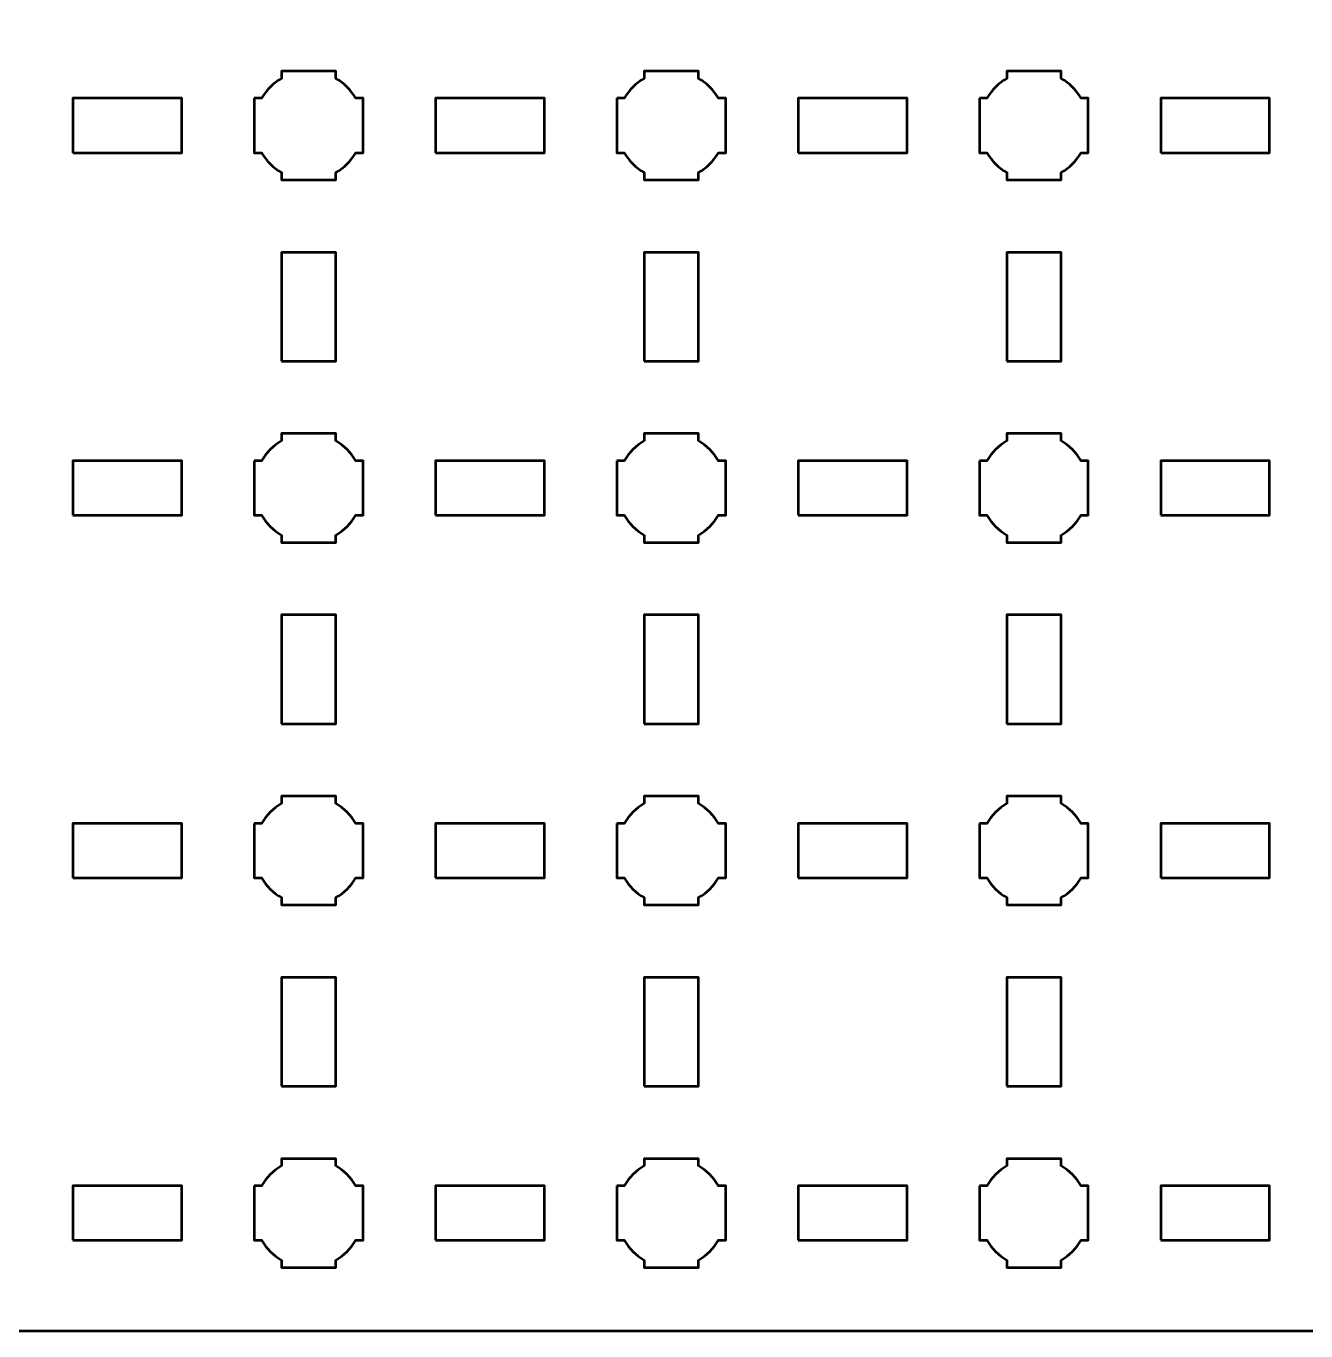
# Model space of a CAD drawing. Header units: centimetres. Extents: x -25.1 to 4.2, y -29.5 to -0.2.
# Drawn here: x -18.06 to -11, y -29.5 to -22.3 of the extents above; entities that cross this region are included whole.
import ezdxf

# ---------------------------------------------------------------- set-up
doc = ezdxf.new("R2010")
doc.units = ezdxf.units.CM
doc.header["$MEASUREMENT"] = 0
doc.layers.add('Layer 1', color=7, linetype='Continuous')

msp = doc.modelspace()

# ---------------------------------------------------------------- linework, layer by layer
at = {"layer": 'Layer 1', "lineweight": 53}
for points in [[(-17.8, -23), (-17.2, -23), (-17.2, -22.7), (-17.8, -22.7), (-17.8, -23)], [(-15.8, -23), (-15.2, -23), (-15.2, -22.7), (-15.8, -22.7), (-15.8, -23)], [(-13.8, -23), (-13.2, -23), (-13.2, -22.7), (-13.8, -22.7), (-13.8, -23)], [(-11.8, -23), (-11.2, -23), (-11.2, -22.7), (-11.8, -22.7), (-11.8, -23)], [(-16.65, -24.15), (-16.35, -24.15), (-16.35, -23.55), (-16.65, -23.55), (-16.65, -24.15)], [(-14.65, -24.15), (-14.35, -24.15), (-14.35, -23.55), (-14.65, -23.55), (-14.65, -24.15)], [(-12.65, -24.15), (-12.35, -24.15), (-12.35, -23.55), (-12.65, -23.55), (-12.65, -24.15)], [(-17.8, -25), (-17.2, -25), (-17.2, -24.7), (-17.8, -24.7), (-17.8, -25)], [(-15.8, -25), (-15.2, -25), (-15.2, -24.7), (-15.8, -24.7), (-15.8, -25)], [(-13.8, -25), (-13.2, -25), (-13.2, -24.7), (-13.8, -24.7), (-13.8, -25)], [(-11.8, -25), (-11.2, -25), (-11.2, -24.7), (-11.8, -24.7), (-11.8, -25)], [(-16.65, -26.15), (-16.35, -26.15), (-16.35, -25.55), (-16.65, -25.55), (-16.65, -26.15)], [(-14.65, -26.15), (-14.35, -26.15), (-14.35, -25.55), (-14.65, -25.55), (-14.65, -26.15)], [(-12.65, -26.15), (-12.35, -26.15), (-12.35, -25.55), (-12.65, -25.55), (-12.65, -26.15)], [(-17.8, -27), (-17.2, -27), (-17.2, -26.7), (-17.8, -26.7), (-17.8, -27)], [(-15.8, -27), (-15.2, -27), (-15.2, -26.7), (-15.8, -26.7), (-15.8, -27)], [(-13.8, -27), (-13.2, -27), (-13.2, -26.7), (-13.8, -26.7), (-13.8, -27)], [(-11.8, -27), (-11.2, -27), (-11.2, -26.7), (-11.8, -26.7), (-11.8, -27)], [(-16.65, -28.15), (-16.35, -28.15), (-16.35, -27.55), (-16.65, -27.55), (-16.65, -28.15)], [(-14.65, -28.15), (-14.35, -28.15), (-14.35, -27.55), (-14.65, -27.55), (-14.65, -28.15)], [(-12.65, -28.15), (-12.35, -28.15), (-12.35, -27.55), (-12.65, -27.55), (-12.65, -28.15)], [(-17.8, -29), (-17.2, -29), (-17.2, -28.7), (-17.8, -28.7), (-17.8, -29)], [(-15.8, -29), (-15.2, -29), (-15.2, -28.7), (-15.8, -28.7), (-15.8, -29)], [(-13.8, -29), (-13.2, -29), (-13.2, -28.7), (-13.8, -28.7), (-13.8, -29)], [(-11.8, -29), (-11.2, -29), (-11.2, -28.7), (-11.8, -28.7), (-11.8, -29)]]:
    msp.add_lwpolyline(points, close=True, dxfattribs=at)
for points, knots in [([(-25.15, -29), (-25.15, -29), (-25.15, -0.7), (-25.15, -0.7), (-25.15, -0.7), (-25.15, -0.42391), (-24.92609, -0.2), (-24.65, -0.2), (-24.65, -0.2), (-24.65, -0.2), (3.65, -0.2), (3.65, -0.2), (3.65, -0.2), (3.92609, -0.2), (4.15, -0.42391), (4.15, -0.7), (4.15, -0.7), (4.15, -0.7), (4.15, -29), (4.15, -29), (4.15, -29), (4.15, -29.27609), (3.92609, -29.5), (3.65, -29.5), (3.65, -29.5), (3.65, -29.5), (-24.65, -29.5), (-24.65, -29.5), (-24.65, -29.5), (-24.92609, -29.5), (-25.15, -29.27609), (-25.15, -29)], [0, 0, 0, 0, 0.125, 0.125, 0.125, 0.125, 0.25, 0.25, 0.25, 0.25, 0.375, 0.375, 0.375, 0.375, 0.5, 0.5, 0.5, 0.5, 0.625, 0.625, 0.625, 0.625, 0.75, 0.75, 0.75, 0.75, 0.875, 0.875, 0.875, 0.875, 1, 1, 1, 1]), ([(-16.8, -22.7), (-16.8, -22.7), (-16.75985, -22.7), (-16.75985, -22.7), (-16.75985, -22.7), (-16.7335, -22.65447), (-16.69553, -22.6165), (-16.65, -22.59015), (-16.65, -22.59015), (-16.65, -22.59015), (-16.65, -22.55), (-16.65, -22.55), (-16.65, -22.55), (-16.65, -22.55), (-16.5, -22.55), (-16.5, -22.55), (-16.5, -22.55), (-16.5, -22.55), (-16.35, -22.55), (-16.35, -22.55), (-16.35, -22.55), (-16.35, -22.55), (-16.35, -22.59015), (-16.35, -22.59015), (-16.35, -22.59015), (-16.30447, -22.6165), (-16.2665, -22.65447), (-16.24015, -22.7), (-16.24015, -22.7), (-16.24015, -22.7), (-16.2, -22.7), (-16.2, -22.7), (-16.2, -22.7), (-16.2, -22.7), (-16.2, -22.85), (-16.2, -22.85), (-16.2, -22.85), (-16.2, -22.85), (-16.2, -23), (-16.2, -23), (-16.2, -23), (-16.2, -23), (-16.24015, -23), (-16.24015, -23), (-16.24015, -23), (-16.2665, -23.04553), (-16.30447, -23.0835), (-16.35, -23.10985), (-16.35, -23.10985), (-16.35, -23.10985), (-16.35, -23.15), (-16.35, -23.15), (-16.35, -23.15), (-16.35, -23.15), (-16.5, -23.15), (-16.5, -23.15), (-16.5, -23.15), (-16.5, -23.15), (-16.65, -23.15), (-16.65, -23.15), (-16.65, -23.15), (-16.65, -23.15), (-16.65, -23.10985), (-16.65, -23.10985), (-16.65, -23.10985), (-16.69553, -23.0835), (-16.7335, -23.04553), (-16.75985, -23), (-16.75985, -23), (-16.75985, -23), (-16.8, -23), (-16.8, -23), (-16.8, -23), (-16.8, -23), (-16.8, -22.85), (-16.8, -22.85), (-16.8, -22.85), (-16.8, -22.85), (-16.8, -22.7), (-16.8, -22.7)], [0, 0, 0, 0, 0.05, 0.05, 0.05, 0.05, 0.1, 0.1, 0.1, 0.1, 0.15, 0.15, 0.15, 0.15, 0.2, 0.2, 0.2, 0.2, 0.25, 0.25, 0.25, 0.25, 0.3, 0.3, 0.3, 0.3, 0.35, 0.35, 0.35, 0.35, 0.4, 0.4, 0.4, 0.4, 0.45, 0.45, 0.45, 0.45, 0.5, 0.5, 0.5, 0.5, 0.55, 0.55, 0.55, 0.55, 0.6, 0.6, 0.6, 0.6, 0.65, 0.65, 0.65, 0.65, 0.7, 0.7, 0.7, 0.7, 0.75, 0.75, 0.75, 0.75, 0.8, 0.8, 0.8, 0.8, 0.85, 0.85, 0.85, 0.85, 0.9, 0.9, 0.9, 0.9, 0.95, 0.95, 0.95, 0.95, 1, 1, 1, 1]), ([(-14.8, -22.7), (-14.8, -22.7), (-14.75985, -22.7), (-14.75985, -22.7), (-14.75985, -22.7), (-14.7335, -22.65447), (-14.69553, -22.6165), (-14.65, -22.59015), (-14.65, -22.59015), (-14.65, -22.59015), (-14.65, -22.55), (-14.65, -22.55), (-14.65, -22.55), (-14.65, -22.55), (-14.5, -22.55), (-14.5, -22.55), (-14.5, -22.55), (-14.5, -22.55), (-14.35, -22.55), (-14.35, -22.55), (-14.35, -22.55), (-14.35, -22.55), (-14.35, -22.59015), (-14.35, -22.59015), (-14.35, -22.59015), (-14.30447, -22.6165), (-14.2665, -22.65447), (-14.24015, -22.7), (-14.24015, -22.7), (-14.24015, -22.7), (-14.2, -22.7), (-14.2, -22.7), (-14.2, -22.7), (-14.2, -22.7), (-14.2, -22.85), (-14.2, -22.85), (-14.2, -22.85), (-14.2, -22.85), (-14.2, -23), (-14.2, -23), (-14.2, -23), (-14.2, -23), (-14.24015, -23), (-14.24015, -23), (-14.24015, -23), (-14.2665, -23.04553), (-14.30447, -23.0835), (-14.35, -23.10985), (-14.35, -23.10985), (-14.35, -23.10985), (-14.35, -23.15), (-14.35, -23.15), (-14.35, -23.15), (-14.35, -23.15), (-14.5, -23.15), (-14.5, -23.15), (-14.5, -23.15), (-14.5, -23.15), (-14.65, -23.15), (-14.65, -23.15), (-14.65, -23.15), (-14.65, -23.15), (-14.65, -23.10985), (-14.65, -23.10985), (-14.65, -23.10985), (-14.69553, -23.0835), (-14.7335, -23.04553), (-14.75985, -23), (-14.75985, -23), (-14.75985, -23), (-14.8, -23), (-14.8, -23), (-14.8, -23), (-14.8, -23), (-14.8, -22.85), (-14.8, -22.85), (-14.8, -22.85), (-14.8, -22.85), (-14.8, -22.7), (-14.8, -22.7)], [0, 0, 0, 0, 0.05, 0.05, 0.05, 0.05, 0.1, 0.1, 0.1, 0.1, 0.15, 0.15, 0.15, 0.15, 0.2, 0.2, 0.2, 0.2, 0.25, 0.25, 0.25, 0.25, 0.3, 0.3, 0.3, 0.3, 0.35, 0.35, 0.35, 0.35, 0.4, 0.4, 0.4, 0.4, 0.45, 0.45, 0.45, 0.45, 0.5, 0.5, 0.5, 0.5, 0.55, 0.55, 0.55, 0.55, 0.6, 0.6, 0.6, 0.6, 0.65, 0.65, 0.65, 0.65, 0.7, 0.7, 0.7, 0.7, 0.75, 0.75, 0.75, 0.75, 0.8, 0.8, 0.8, 0.8, 0.85, 0.85, 0.85, 0.85, 0.9, 0.9, 0.9, 0.9, 0.95, 0.95, 0.95, 0.95, 1, 1, 1, 1]), ([(-12.8, -22.7), (-12.8, -22.7), (-12.75985, -22.7), (-12.75985, -22.7), (-12.75985, -22.7), (-12.7335, -22.65447), (-12.69553, -22.6165), (-12.65, -22.59015), (-12.65, -22.59015), (-12.65, -22.59015), (-12.65, -22.55), (-12.65, -22.55), (-12.65, -22.55), (-12.65, -22.55), (-12.5, -22.55), (-12.5, -22.55), (-12.5, -22.55), (-12.5, -22.55), (-12.35, -22.55), (-12.35, -22.55), (-12.35, -22.55), (-12.35, -22.55), (-12.35, -22.59015), (-12.35, -22.59015), (-12.35, -22.59015), (-12.30447, -22.6165), (-12.2665, -22.65447), (-12.24015, -22.7), (-12.24015, -22.7), (-12.24015, -22.7), (-12.2, -22.7), (-12.2, -22.7), (-12.2, -22.7), (-12.2, -22.7), (-12.2, -22.85), (-12.2, -22.85), (-12.2, -22.85), (-12.2, -22.85), (-12.2, -23), (-12.2, -23), (-12.2, -23), (-12.2, -23), (-12.24015, -23), (-12.24015, -23), (-12.24015, -23), (-12.2665, -23.04553), (-12.30447, -23.0835), (-12.35, -23.10985), (-12.35, -23.10985), (-12.35, -23.10985), (-12.35, -23.15), (-12.35, -23.15), (-12.35, -23.15), (-12.35, -23.15), (-12.5, -23.15), (-12.5, -23.15), (-12.5, -23.15), (-12.5, -23.15), (-12.65, -23.15), (-12.65, -23.15), (-12.65, -23.15), (-12.65, -23.15), (-12.65, -23.10985), (-12.65, -23.10985), (-12.65, -23.10985), (-12.69553, -23.0835), (-12.7335, -23.04553), (-12.75985, -23), (-12.75985, -23), (-12.75985, -23), (-12.8, -23), (-12.8, -23), (-12.8, -23), (-12.8, -23), (-12.8, -22.85), (-12.8, -22.85), (-12.8, -22.85), (-12.8, -22.85), (-12.8, -22.7), (-12.8, -22.7)], [0, 0, 0, 0, 0.05, 0.05, 0.05, 0.05, 0.1, 0.1, 0.1, 0.1, 0.15, 0.15, 0.15, 0.15, 0.2, 0.2, 0.2, 0.2, 0.25, 0.25, 0.25, 0.25, 0.3, 0.3, 0.3, 0.3, 0.35, 0.35, 0.35, 0.35, 0.4, 0.4, 0.4, 0.4, 0.45, 0.45, 0.45, 0.45, 0.5, 0.5, 0.5, 0.5, 0.55, 0.55, 0.55, 0.55, 0.6, 0.6, 0.6, 0.6, 0.65, 0.65, 0.65, 0.65, 0.7, 0.7, 0.7, 0.7, 0.75, 0.75, 0.75, 0.75, 0.8, 0.8, 0.8, 0.8, 0.85, 0.85, 0.85, 0.85, 0.9, 0.9, 0.9, 0.9, 0.95, 0.95, 0.95, 0.95, 1, 1, 1, 1]), ([(-16.8, -24.7), (-16.8, -24.7), (-16.75985, -24.7), (-16.75985, -24.7), (-16.75985, -24.7), (-16.7335, -24.65447), (-16.69553, -24.6165), (-16.65, -24.59015), (-16.65, -24.59015), (-16.65, -24.59015), (-16.65, -24.55), (-16.65, -24.55), (-16.65, -24.55), (-16.65, -24.55), (-16.5, -24.55), (-16.5, -24.55), (-16.5, -24.55), (-16.5, -24.55), (-16.35, -24.55), (-16.35, -24.55), (-16.35, -24.55), (-16.35, -24.55), (-16.35, -24.59015), (-16.35, -24.59015), (-16.35, -24.59015), (-16.30447, -24.6165), (-16.2665, -24.65447), (-16.24015, -24.7), (-16.24015, -24.7), (-16.24015, -24.7), (-16.2, -24.7), (-16.2, -24.7), (-16.2, -24.7), (-16.2, -24.7), (-16.2, -24.85), (-16.2, -24.85), (-16.2, -24.85), (-16.2, -24.85), (-16.2, -25), (-16.2, -25), (-16.2, -25), (-16.2, -25), (-16.24015, -25), (-16.24015, -25), (-16.24015, -25), (-16.2665, -25.04553), (-16.30447, -25.0835), (-16.35, -25.10985), (-16.35, -25.10985), (-16.35, -25.10985), (-16.35, -25.15), (-16.35, -25.15), (-16.35, -25.15), (-16.35, -25.15), (-16.5, -25.15), (-16.5, -25.15), (-16.5, -25.15), (-16.5, -25.15), (-16.65, -25.15), (-16.65, -25.15), (-16.65, -25.15), (-16.65, -25.15), (-16.65, -25.10985), (-16.65, -25.10985), (-16.65, -25.10985), (-16.69553, -25.0835), (-16.7335, -25.04553), (-16.75985, -25), (-16.75985, -25), (-16.75985, -25), (-16.8, -25), (-16.8, -25), (-16.8, -25), (-16.8, -25), (-16.8, -24.85), (-16.8, -24.85), (-16.8, -24.85), (-16.8, -24.85), (-16.8, -24.7), (-16.8, -24.7)], [0, 0, 0, 0, 0.05, 0.05, 0.05, 0.05, 0.1, 0.1, 0.1, 0.1, 0.15, 0.15, 0.15, 0.15, 0.2, 0.2, 0.2, 0.2, 0.25, 0.25, 0.25, 0.25, 0.3, 0.3, 0.3, 0.3, 0.35, 0.35, 0.35, 0.35, 0.4, 0.4, 0.4, 0.4, 0.45, 0.45, 0.45, 0.45, 0.5, 0.5, 0.5, 0.5, 0.55, 0.55, 0.55, 0.55, 0.6, 0.6, 0.6, 0.6, 0.65, 0.65, 0.65, 0.65, 0.7, 0.7, 0.7, 0.7, 0.75, 0.75, 0.75, 0.75, 0.8, 0.8, 0.8, 0.8, 0.85, 0.85, 0.85, 0.85, 0.9, 0.9, 0.9, 0.9, 0.95, 0.95, 0.95, 0.95, 1, 1, 1, 1]), ([(-14.8, -24.7), (-14.8, -24.7), (-14.75985, -24.7), (-14.75985, -24.7), (-14.75985, -24.7), (-14.7335, -24.65447), (-14.69553, -24.6165), (-14.65, -24.59015), (-14.65, -24.59015), (-14.65, -24.59015), (-14.65, -24.55), (-14.65, -24.55), (-14.65, -24.55), (-14.65, -24.55), (-14.5, -24.55), (-14.5, -24.55), (-14.5, -24.55), (-14.5, -24.55), (-14.35, -24.55), (-14.35, -24.55), (-14.35, -24.55), (-14.35, -24.55), (-14.35, -24.59015), (-14.35, -24.59015), (-14.35, -24.59015), (-14.30447, -24.6165), (-14.2665, -24.65447), (-14.24015, -24.7), (-14.24015, -24.7), (-14.24015, -24.7), (-14.2, -24.7), (-14.2, -24.7), (-14.2, -24.7), (-14.2, -24.7), (-14.2, -24.85), (-14.2, -24.85), (-14.2, -24.85), (-14.2, -24.85), (-14.2, -25), (-14.2, -25), (-14.2, -25), (-14.2, -25), (-14.24015, -25), (-14.24015, -25), (-14.24015, -25), (-14.2665, -25.04553), (-14.30447, -25.0835), (-14.35, -25.10985), (-14.35, -25.10985), (-14.35, -25.10985), (-14.35, -25.15), (-14.35, -25.15), (-14.35, -25.15), (-14.35, -25.15), (-14.5, -25.15), (-14.5, -25.15), (-14.5, -25.15), (-14.5, -25.15), (-14.65, -25.15), (-14.65, -25.15), (-14.65, -25.15), (-14.65, -25.15), (-14.65, -25.10985), (-14.65, -25.10985), (-14.65, -25.10985), (-14.69553, -25.0835), (-14.7335, -25.04553), (-14.75985, -25), (-14.75985, -25), (-14.75985, -25), (-14.8, -25), (-14.8, -25), (-14.8, -25), (-14.8, -25), (-14.8, -24.85), (-14.8, -24.85), (-14.8, -24.85), (-14.8, -24.85), (-14.8, -24.7), (-14.8, -24.7)], [0, 0, 0, 0, 0.05, 0.05, 0.05, 0.05, 0.1, 0.1, 0.1, 0.1, 0.15, 0.15, 0.15, 0.15, 0.2, 0.2, 0.2, 0.2, 0.25, 0.25, 0.25, 0.25, 0.3, 0.3, 0.3, 0.3, 0.35, 0.35, 0.35, 0.35, 0.4, 0.4, 0.4, 0.4, 0.45, 0.45, 0.45, 0.45, 0.5, 0.5, 0.5, 0.5, 0.55, 0.55, 0.55, 0.55, 0.6, 0.6, 0.6, 0.6, 0.65, 0.65, 0.65, 0.65, 0.7, 0.7, 0.7, 0.7, 0.75, 0.75, 0.75, 0.75, 0.8, 0.8, 0.8, 0.8, 0.85, 0.85, 0.85, 0.85, 0.9, 0.9, 0.9, 0.9, 0.95, 0.95, 0.95, 0.95, 1, 1, 1, 1]), ([(-12.8, -24.7), (-12.8, -24.7), (-12.75985, -24.7), (-12.75985, -24.7), (-12.75985, -24.7), (-12.7335, -24.65447), (-12.69553, -24.6165), (-12.65, -24.59015), (-12.65, -24.59015), (-12.65, -24.59015), (-12.65, -24.55), (-12.65, -24.55), (-12.65, -24.55), (-12.65, -24.55), (-12.5, -24.55), (-12.5, -24.55), (-12.5, -24.55), (-12.5, -24.55), (-12.35, -24.55), (-12.35, -24.55), (-12.35, -24.55), (-12.35, -24.55), (-12.35, -24.59015), (-12.35, -24.59015), (-12.35, -24.59015), (-12.30447, -24.6165), (-12.2665, -24.65447), (-12.24015, -24.7), (-12.24015, -24.7), (-12.24015, -24.7), (-12.2, -24.7), (-12.2, -24.7), (-12.2, -24.7), (-12.2, -24.7), (-12.2, -24.85), (-12.2, -24.85), (-12.2, -24.85), (-12.2, -24.85), (-12.2, -25), (-12.2, -25), (-12.2, -25), (-12.2, -25), (-12.24015, -25), (-12.24015, -25), (-12.24015, -25), (-12.2665, -25.04553), (-12.30447, -25.0835), (-12.35, -25.10985), (-12.35, -25.10985), (-12.35, -25.10985), (-12.35, -25.15), (-12.35, -25.15), (-12.35, -25.15), (-12.35, -25.15), (-12.5, -25.15), (-12.5, -25.15), (-12.5, -25.15), (-12.5, -25.15), (-12.65, -25.15), (-12.65, -25.15), (-12.65, -25.15), (-12.65, -25.15), (-12.65, -25.10985), (-12.65, -25.10985), (-12.65, -25.10985), (-12.69553, -25.0835), (-12.7335, -25.04553), (-12.75985, -25), (-12.75985, -25), (-12.75985, -25), (-12.8, -25), (-12.8, -25), (-12.8, -25), (-12.8, -25), (-12.8, -24.85), (-12.8, -24.85), (-12.8, -24.85), (-12.8, -24.85), (-12.8, -24.7), (-12.8, -24.7)], [0, 0, 0, 0, 0.05, 0.05, 0.05, 0.05, 0.1, 0.1, 0.1, 0.1, 0.15, 0.15, 0.15, 0.15, 0.2, 0.2, 0.2, 0.2, 0.25, 0.25, 0.25, 0.25, 0.3, 0.3, 0.3, 0.3, 0.35, 0.35, 0.35, 0.35, 0.4, 0.4, 0.4, 0.4, 0.45, 0.45, 0.45, 0.45, 0.5, 0.5, 0.5, 0.5, 0.55, 0.55, 0.55, 0.55, 0.6, 0.6, 0.6, 0.6, 0.65, 0.65, 0.65, 0.65, 0.7, 0.7, 0.7, 0.7, 0.75, 0.75, 0.75, 0.75, 0.8, 0.8, 0.8, 0.8, 0.85, 0.85, 0.85, 0.85, 0.9, 0.9, 0.9, 0.9, 0.95, 0.95, 0.95, 0.95, 1, 1, 1, 1]), ([(-16.8, -26.7), (-16.8, -26.7), (-16.75985, -26.7), (-16.75985, -26.7), (-16.75985, -26.7), (-16.7335, -26.65447), (-16.69553, -26.6165), (-16.65, -26.59015), (-16.65, -26.59015), (-16.65, -26.59015), (-16.65, -26.55), (-16.65, -26.55), (-16.65, -26.55), (-16.65, -26.55), (-16.5, -26.55), (-16.5, -26.55), (-16.5, -26.55), (-16.5, -26.55), (-16.35, -26.55), (-16.35, -26.55), (-16.35, -26.55), (-16.35, -26.55), (-16.35, -26.59015), (-16.35, -26.59015), (-16.35, -26.59015), (-16.30447, -26.6165), (-16.2665, -26.65447), (-16.24015, -26.7), (-16.24015, -26.7), (-16.24015, -26.7), (-16.2, -26.7), (-16.2, -26.7), (-16.2, -26.7), (-16.2, -26.7), (-16.2, -26.85), (-16.2, -26.85), (-16.2, -26.85), (-16.2, -26.85), (-16.2, -27), (-16.2, -27), (-16.2, -27), (-16.2, -27), (-16.24015, -27), (-16.24015, -27), (-16.24015, -27), (-16.2665, -27.04553), (-16.30447, -27.0835), (-16.35, -27.10985), (-16.35, -27.10985), (-16.35, -27.10985), (-16.35, -27.15), (-16.35, -27.15), (-16.35, -27.15), (-16.35, -27.15), (-16.5, -27.15), (-16.5, -27.15), (-16.5, -27.15), (-16.5, -27.15), (-16.65, -27.15), (-16.65, -27.15), (-16.65, -27.15), (-16.65, -27.15), (-16.65, -27.10985), (-16.65, -27.10985), (-16.65, -27.10985), (-16.69553, -27.0835), (-16.7335, -27.04553), (-16.75985, -27), (-16.75985, -27), (-16.75985, -27), (-16.8, -27), (-16.8, -27), (-16.8, -27), (-16.8, -27), (-16.8, -26.85), (-16.8, -26.85), (-16.8, -26.85), (-16.8, -26.85), (-16.8, -26.7), (-16.8, -26.7)], [0, 0, 0, 0, 0.05, 0.05, 0.05, 0.05, 0.1, 0.1, 0.1, 0.1, 0.15, 0.15, 0.15, 0.15, 0.2, 0.2, 0.2, 0.2, 0.25, 0.25, 0.25, 0.25, 0.3, 0.3, 0.3, 0.3, 0.35, 0.35, 0.35, 0.35, 0.4, 0.4, 0.4, 0.4, 0.45, 0.45, 0.45, 0.45, 0.5, 0.5, 0.5, 0.5, 0.55, 0.55, 0.55, 0.55, 0.6, 0.6, 0.6, 0.6, 0.65, 0.65, 0.65, 0.65, 0.7, 0.7, 0.7, 0.7, 0.75, 0.75, 0.75, 0.75, 0.8, 0.8, 0.8, 0.8, 0.85, 0.85, 0.85, 0.85, 0.9, 0.9, 0.9, 0.9, 0.95, 0.95, 0.95, 0.95, 1, 1, 1, 1]), ([(-14.8, -26.7), (-14.8, -26.7), (-14.75985, -26.7), (-14.75985, -26.7), (-14.75985, -26.7), (-14.7335, -26.65447), (-14.69553, -26.6165), (-14.65, -26.59015), (-14.65, -26.59015), (-14.65, -26.59015), (-14.65, -26.55), (-14.65, -26.55), (-14.65, -26.55), (-14.65, -26.55), (-14.5, -26.55), (-14.5, -26.55), (-14.5, -26.55), (-14.5, -26.55), (-14.35, -26.55), (-14.35, -26.55), (-14.35, -26.55), (-14.35, -26.55), (-14.35, -26.59015), (-14.35, -26.59015), (-14.35, -26.59015), (-14.30447, -26.6165), (-14.2665, -26.65447), (-14.24015, -26.7), (-14.24015, -26.7), (-14.24015, -26.7), (-14.2, -26.7), (-14.2, -26.7), (-14.2, -26.7), (-14.2, -26.7), (-14.2, -26.85), (-14.2, -26.85), (-14.2, -26.85), (-14.2, -26.85), (-14.2, -27), (-14.2, -27), (-14.2, -27), (-14.2, -27), (-14.24015, -27), (-14.24015, -27), (-14.24015, -27), (-14.2665, -27.04553), (-14.30447, -27.0835), (-14.35, -27.10985), (-14.35, -27.10985), (-14.35, -27.10985), (-14.35, -27.15), (-14.35, -27.15), (-14.35, -27.15), (-14.35, -27.15), (-14.5, -27.15), (-14.5, -27.15), (-14.5, -27.15), (-14.5, -27.15), (-14.65, -27.15), (-14.65, -27.15), (-14.65, -27.15), (-14.65, -27.15), (-14.65, -27.10985), (-14.65, -27.10985), (-14.65, -27.10985), (-14.69553, -27.0835), (-14.7335, -27.04553), (-14.75985, -27), (-14.75985, -27), (-14.75985, -27), (-14.8, -27), (-14.8, -27), (-14.8, -27), (-14.8, -27), (-14.8, -26.85), (-14.8, -26.85), (-14.8, -26.85), (-14.8, -26.85), (-14.8, -26.7), (-14.8, -26.7)], [0, 0, 0, 0, 0.05, 0.05, 0.05, 0.05, 0.1, 0.1, 0.1, 0.1, 0.15, 0.15, 0.15, 0.15, 0.2, 0.2, 0.2, 0.2, 0.25, 0.25, 0.25, 0.25, 0.3, 0.3, 0.3, 0.3, 0.35, 0.35, 0.35, 0.35, 0.4, 0.4, 0.4, 0.4, 0.45, 0.45, 0.45, 0.45, 0.5, 0.5, 0.5, 0.5, 0.55, 0.55, 0.55, 0.55, 0.6, 0.6, 0.6, 0.6, 0.65, 0.65, 0.65, 0.65, 0.7, 0.7, 0.7, 0.7, 0.75, 0.75, 0.75, 0.75, 0.8, 0.8, 0.8, 0.8, 0.85, 0.85, 0.85, 0.85, 0.9, 0.9, 0.9, 0.9, 0.95, 0.95, 0.95, 0.95, 1, 1, 1, 1]), ([(-12.8, -26.7), (-12.8, -26.7), (-12.75985, -26.7), (-12.75985, -26.7), (-12.75985, -26.7), (-12.7335, -26.65447), (-12.69553, -26.6165), (-12.65, -26.59015), (-12.65, -26.59015), (-12.65, -26.59015), (-12.65, -26.55), (-12.65, -26.55), (-12.65, -26.55), (-12.65, -26.55), (-12.5, -26.55), (-12.5, -26.55), (-12.5, -26.55), (-12.5, -26.55), (-12.35, -26.55), (-12.35, -26.55), (-12.35, -26.55), (-12.35, -26.55), (-12.35, -26.59015), (-12.35, -26.59015), (-12.35, -26.59015), (-12.30447, -26.6165), (-12.2665, -26.65447), (-12.24015, -26.7), (-12.24015, -26.7), (-12.24015, -26.7), (-12.2, -26.7), (-12.2, -26.7), (-12.2, -26.7), (-12.2, -26.7), (-12.2, -26.85), (-12.2, -26.85), (-12.2, -26.85), (-12.2, -26.85), (-12.2, -27), (-12.2, -27), (-12.2, -27), (-12.2, -27), (-12.24015, -27), (-12.24015, -27), (-12.24015, -27), (-12.2665, -27.04553), (-12.30447, -27.0835), (-12.35, -27.10985), (-12.35, -27.10985), (-12.35, -27.10985), (-12.35, -27.15), (-12.35, -27.15), (-12.35, -27.15), (-12.35, -27.15), (-12.5, -27.15), (-12.5, -27.15), (-12.5, -27.15), (-12.5, -27.15), (-12.65, -27.15), (-12.65, -27.15), (-12.65, -27.15), (-12.65, -27.15), (-12.65, -27.10985), (-12.65, -27.10985), (-12.65, -27.10985), (-12.69553, -27.0835), (-12.7335, -27.04553), (-12.75985, -27), (-12.75985, -27), (-12.75985, -27), (-12.8, -27), (-12.8, -27), (-12.8, -27), (-12.8, -27), (-12.8, -26.85), (-12.8, -26.85), (-12.8, -26.85), (-12.8, -26.85), (-12.8, -26.7), (-12.8, -26.7)], [0, 0, 0, 0, 0.05, 0.05, 0.05, 0.05, 0.1, 0.1, 0.1, 0.1, 0.15, 0.15, 0.15, 0.15, 0.2, 0.2, 0.2, 0.2, 0.25, 0.25, 0.25, 0.25, 0.3, 0.3, 0.3, 0.3, 0.35, 0.35, 0.35, 0.35, 0.4, 0.4, 0.4, 0.4, 0.45, 0.45, 0.45, 0.45, 0.5, 0.5, 0.5, 0.5, 0.55, 0.55, 0.55, 0.55, 0.6, 0.6, 0.6, 0.6, 0.65, 0.65, 0.65, 0.65, 0.7, 0.7, 0.7, 0.7, 0.75, 0.75, 0.75, 0.75, 0.8, 0.8, 0.8, 0.8, 0.85, 0.85, 0.85, 0.85, 0.9, 0.9, 0.9, 0.9, 0.95, 0.95, 0.95, 0.95, 1, 1, 1, 1]), ([(-16.8, -28.7), (-16.8, -28.7), (-16.75985, -28.7), (-16.75985, -28.7), (-16.75985, -28.7), (-16.7335, -28.65447), (-16.69553, -28.6165), (-16.65, -28.59015), (-16.65, -28.59015), (-16.65, -28.59015), (-16.65, -28.55), (-16.65, -28.55), (-16.65, -28.55), (-16.65, -28.55), (-16.5, -28.55), (-16.5, -28.55), (-16.5, -28.55), (-16.5, -28.55), (-16.35, -28.55), (-16.35, -28.55), (-16.35, -28.55), (-16.35, -28.55), (-16.35, -28.59015), (-16.35, -28.59015), (-16.35, -28.59015), (-16.30447, -28.6165), (-16.2665, -28.65447), (-16.24015, -28.7), (-16.24015, -28.7), (-16.24015, -28.7), (-16.2, -28.7), (-16.2, -28.7), (-16.2, -28.7), (-16.2, -28.7), (-16.2, -28.85), (-16.2, -28.85), (-16.2, -28.85), (-16.2, -28.85), (-16.2, -29), (-16.2, -29), (-16.2, -29), (-16.2, -29), (-16.24015, -29), (-16.24015, -29), (-16.24015, -29), (-16.2665, -29.04553), (-16.30447, -29.0835), (-16.35, -29.10985), (-16.35, -29.10985), (-16.35, -29.10985), (-16.35, -29.15), (-16.35, -29.15), (-16.35, -29.15), (-16.35, -29.15), (-16.5, -29.15), (-16.5, -29.15), (-16.5, -29.15), (-16.5, -29.15), (-16.65, -29.15), (-16.65, -29.15), (-16.65, -29.15), (-16.65, -29.15), (-16.65, -29.10985), (-16.65, -29.10985), (-16.65, -29.10985), (-16.69553, -29.0835), (-16.7335, -29.04553), (-16.75985, -29), (-16.75985, -29), (-16.75985, -29), (-16.8, -29), (-16.8, -29), (-16.8, -29), (-16.8, -29), (-16.8, -28.85), (-16.8, -28.85), (-16.8, -28.85), (-16.8, -28.85), (-16.8, -28.7), (-16.8, -28.7)], [0, 0, 0, 0, 0.05, 0.05, 0.05, 0.05, 0.1, 0.1, 0.1, 0.1, 0.15, 0.15, 0.15, 0.15, 0.2, 0.2, 0.2, 0.2, 0.25, 0.25, 0.25, 0.25, 0.3, 0.3, 0.3, 0.3, 0.35, 0.35, 0.35, 0.35, 0.4, 0.4, 0.4, 0.4, 0.45, 0.45, 0.45, 0.45, 0.5, 0.5, 0.5, 0.5, 0.55, 0.55, 0.55, 0.55, 0.6, 0.6, 0.6, 0.6, 0.65, 0.65, 0.65, 0.65, 0.7, 0.7, 0.7, 0.7, 0.75, 0.75, 0.75, 0.75, 0.8, 0.8, 0.8, 0.8, 0.85, 0.85, 0.85, 0.85, 0.9, 0.9, 0.9, 0.9, 0.95, 0.95, 0.95, 0.95, 1, 1, 1, 1]), ([(-14.8, -28.7), (-14.8, -28.7), (-14.75985, -28.7), (-14.75985, -28.7), (-14.75985, -28.7), (-14.7335, -28.65447), (-14.69553, -28.6165), (-14.65, -28.59015), (-14.65, -28.59015), (-14.65, -28.59015), (-14.65, -28.55), (-14.65, -28.55), (-14.65, -28.55), (-14.65, -28.55), (-14.5, -28.55), (-14.5, -28.55), (-14.5, -28.55), (-14.5, -28.55), (-14.35, -28.55), (-14.35, -28.55), (-14.35, -28.55), (-14.35, -28.55), (-14.35, -28.59015), (-14.35, -28.59015), (-14.35, -28.59015), (-14.30447, -28.6165), (-14.2665, -28.65447), (-14.24015, -28.7), (-14.24015, -28.7), (-14.24015, -28.7), (-14.2, -28.7), (-14.2, -28.7), (-14.2, -28.7), (-14.2, -28.7), (-14.2, -28.85), (-14.2, -28.85), (-14.2, -28.85), (-14.2, -28.85), (-14.2, -29), (-14.2, -29), (-14.2, -29), (-14.2, -29), (-14.24015, -29), (-14.24015, -29), (-14.24015, -29), (-14.2665, -29.04553), (-14.30447, -29.0835), (-14.35, -29.10985), (-14.35, -29.10985), (-14.35, -29.10985), (-14.35, -29.15), (-14.35, -29.15), (-14.35, -29.15), (-14.35, -29.15), (-14.5, -29.15), (-14.5, -29.15), (-14.5, -29.15), (-14.5, -29.15), (-14.65, -29.15), (-14.65, -29.15), (-14.65, -29.15), (-14.65, -29.15), (-14.65, -29.10985), (-14.65, -29.10985), (-14.65, -29.10985), (-14.69553, -29.0835), (-14.7335, -29.04553), (-14.75985, -29), (-14.75985, -29), (-14.75985, -29), (-14.8, -29), (-14.8, -29), (-14.8, -29), (-14.8, -29), (-14.8, -28.85), (-14.8, -28.85), (-14.8, -28.85), (-14.8, -28.85), (-14.8, -28.7), (-14.8, -28.7)], [0, 0, 0, 0, 0.05, 0.05, 0.05, 0.05, 0.1, 0.1, 0.1, 0.1, 0.15, 0.15, 0.15, 0.15, 0.2, 0.2, 0.2, 0.2, 0.25, 0.25, 0.25, 0.25, 0.3, 0.3, 0.3, 0.3, 0.35, 0.35, 0.35, 0.35, 0.4, 0.4, 0.4, 0.4, 0.45, 0.45, 0.45, 0.45, 0.5, 0.5, 0.5, 0.5, 0.55, 0.55, 0.55, 0.55, 0.6, 0.6, 0.6, 0.6, 0.65, 0.65, 0.65, 0.65, 0.7, 0.7, 0.7, 0.7, 0.75, 0.75, 0.75, 0.75, 0.8, 0.8, 0.8, 0.8, 0.85, 0.85, 0.85, 0.85, 0.9, 0.9, 0.9, 0.9, 0.95, 0.95, 0.95, 0.95, 1, 1, 1, 1]), ([(-12.8, -28.7), (-12.8, -28.7), (-12.75985, -28.7), (-12.75985, -28.7), (-12.75985, -28.7), (-12.7335, -28.65447), (-12.69553, -28.6165), (-12.65, -28.59015), (-12.65, -28.59015), (-12.65, -28.59015), (-12.65, -28.55), (-12.65, -28.55), (-12.65, -28.55), (-12.65, -28.55), (-12.5, -28.55), (-12.5, -28.55), (-12.5, -28.55), (-12.5, -28.55), (-12.35, -28.55), (-12.35, -28.55), (-12.35, -28.55), (-12.35, -28.55), (-12.35, -28.59015), (-12.35, -28.59015), (-12.35, -28.59015), (-12.30447, -28.6165), (-12.2665, -28.65447), (-12.24015, -28.7), (-12.24015, -28.7), (-12.24015, -28.7), (-12.2, -28.7), (-12.2, -28.7), (-12.2, -28.7), (-12.2, -28.7), (-12.2, -28.85), (-12.2, -28.85), (-12.2, -28.85), (-12.2, -28.85), (-12.2, -29), (-12.2, -29), (-12.2, -29), (-12.2, -29), (-12.24015, -29), (-12.24015, -29), (-12.24015, -29), (-12.2665, -29.04553), (-12.30447, -29.0835), (-12.35, -29.10985), (-12.35, -29.10985), (-12.35, -29.10985), (-12.35, -29.15), (-12.35, -29.15), (-12.35, -29.15), (-12.35, -29.15), (-12.5, -29.15), (-12.5, -29.15), (-12.5, -29.15), (-12.5, -29.15), (-12.65, -29.15), (-12.65, -29.15), (-12.65, -29.15), (-12.65, -29.15), (-12.65, -29.10985), (-12.65, -29.10985), (-12.65, -29.10985), (-12.69553, -29.0835), (-12.7335, -29.04553), (-12.75985, -29), (-12.75985, -29), (-12.75985, -29), (-12.8, -29), (-12.8, -29), (-12.8, -29), (-12.8, -29), (-12.8, -28.85), (-12.8, -28.85), (-12.8, -28.85), (-12.8, -28.85), (-12.8, -28.7), (-12.8, -28.7)], [0, 0, 0, 0, 0.05, 0.05, 0.05, 0.05, 0.1, 0.1, 0.1, 0.1, 0.15, 0.15, 0.15, 0.15, 0.2, 0.2, 0.2, 0.2, 0.25, 0.25, 0.25, 0.25, 0.3, 0.3, 0.3, 0.3, 0.35, 0.35, 0.35, 0.35, 0.4, 0.4, 0.4, 0.4, 0.45, 0.45, 0.45, 0.45, 0.5, 0.5, 0.5, 0.5, 0.55, 0.55, 0.55, 0.55, 0.6, 0.6, 0.6, 0.6, 0.65, 0.65, 0.65, 0.65, 0.7, 0.7, 0.7, 0.7, 0.75, 0.75, 0.75, 0.75, 0.8, 0.8, 0.8, 0.8, 0.85, 0.85, 0.85, 0.85, 0.9, 0.9, 0.9, 0.9, 0.95, 0.95, 0.95, 0.95, 1, 1, 1, 1])]:
    msp.add_open_spline(points, degree=3, knots=knots, dxfattribs=at)

doc.saveas('drawing.dxf')
